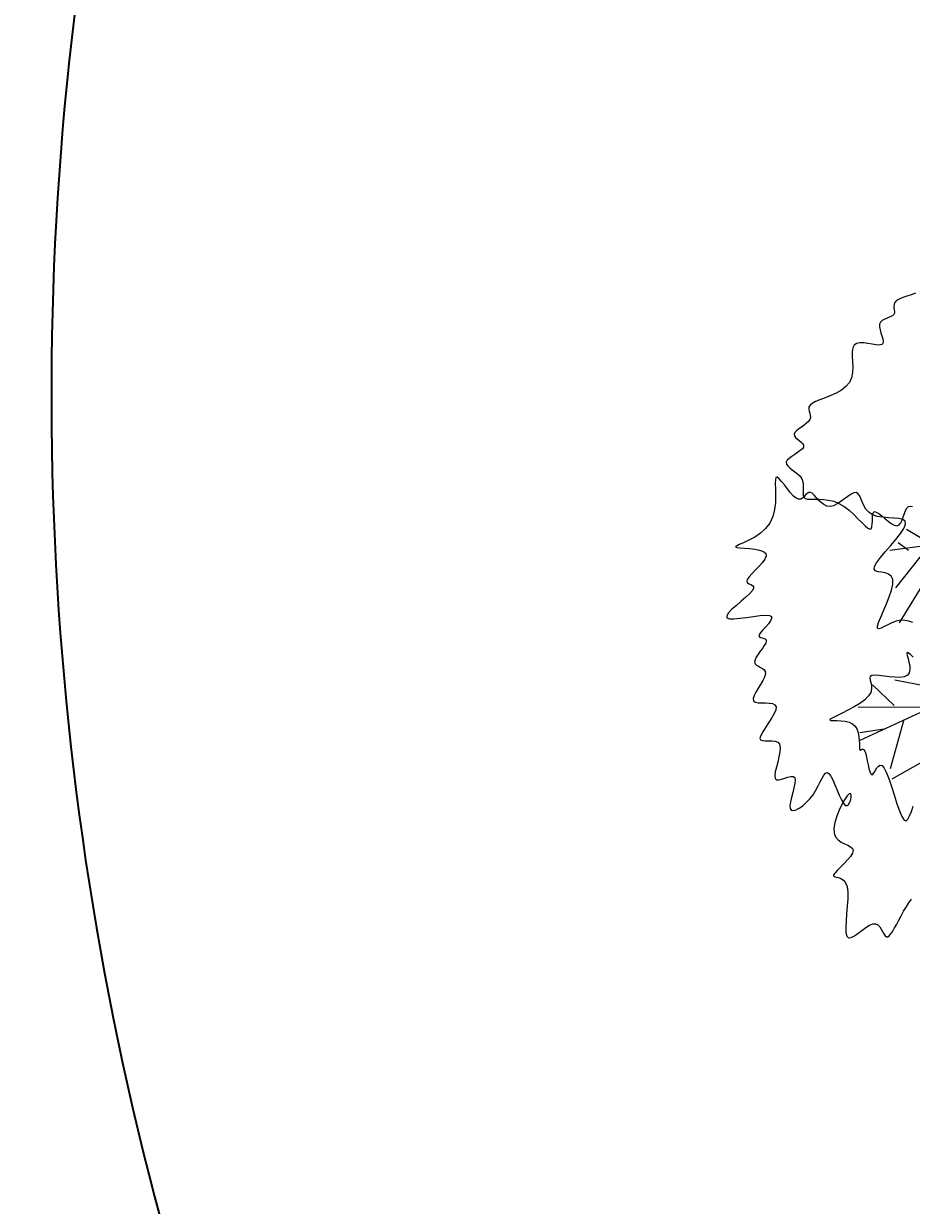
# Model space of a CAD drawing. Extents: x 2080 to 102399, y 2071 to 93424.
# Drawn here: x 81145.3 to 81298.7, y 78972 to 79176.2 of the extents above; entities that cross this region are included whole.
import ezdxf

# ---------------------------------------------------------------- set-up
doc = ezdxf.new("R2010")
doc.units = 0
doc.header["$LTSCALE"] = 20
doc.header["$MEASUREMENT"] = 0
doc.header["$PDMODE"] = 34
doc.header["$PDSIZE"] = 5
doc.layers.add('casuanut tree', color=100, linetype='Continuous', lineweight=5)
doc.layers.add('DIMLINE', color=254, linetype='Continuous')
doc.layers.add('road', color=2, linetype='Continuous')
doc.styles.add('STYLE1', font='romans.shx')
doc.dimstyles.get("Standard").update_dxf_attribs({"dimtxt": 24, "dimasz": 12, "dimexe": 0.18, "dimexo": 0.0625, "dimgap": 0, "dimtad": 1, "dimzin": 1, "dimdsep": 46, "dimlunit": 4, "dimtxsty": 'STYLE1', "dimblk": 'BLK', "dimcen": 0, "dimse1": 1, "dimse2": 1, "dimclrt": 3, "dimazin": 0, "dimtfac": 1, "dimtix": 1, "dimtmove": 2, "dimatfit": 3, "dimldrblk": 'BLK', "dimfxl": 1, "dimtolj": 1, "dimtzin": 0, "dimarcsym": 0})

# ---------------------------------------------------------------- blocks, each defined once
blk = doc.blocks.new('tr')
at = {"layer": 'casuanut tree'}
for p, q in [((-0.487, 0.2409), (-0.5413, 0.2922)), ((-0.5473, 0.2469), (-0.5654, 0.2681)), ((-0.4628, 0.2409), (-0.6017, 0.0989)), ((-0.5051, 0.2439), (-0.5926, 0.1744)), ((-0.1428, 0.2137), (-0.5866, 0.256)), ((-0.6532, -0.073), (-0.6884, -0.0189)), ((-0.5062, -0.0793), (-0.6394, -0.0202)), ((-0.4069, -0.0604), (-0.7425, -0.1308)), ((-0.5766, -0.0956), (-0.7299, -0.0592)), ((-0.6859, -0.1183), (-0.7387, -0.1145)), ((-0.6407, -0.1107), (-0.6922, -0.205)), ((-0.608, -0.2025), (-0.6935, -0.2276))]:
    blk.add_line(p, q, dxfattribs=at)
for points in [[(-0.4068, 0.7869), (-0.4165, 0.7861), (-0.4263, 0.7853), (-0.4355, 0.7843), (-0.4437, 0.7828), (-0.4502, 0.7806), (-0.4546, 0.7777), (-0.4573, 0.7742), (-0.4587, 0.7702), (-0.4593, 0.7661), (-0.4595, 0.7621), (-0.4598, 0.7583), (-0.4607, 0.755), (-0.4626, 0.7525), (-0.4658, 0.7508), (-0.4701, 0.7497), (-0.4751, 0.749), (-0.4804, 0.7482), (-0.4857, 0.7472), (-0.4906, 0.7455), (-0.4946, 0.7428), (-0.4975, 0.7389), (-0.4989, 0.7336), (-0.4991, 0.7272), (-0.4988, 0.7202), (-0.4982, 0.7132), (-0.4979, 0.7066), (-0.4983, 0.7011), (-0.4999, 0.697), (-0.5031, 0.695), (-0.5083, 0.6953), (-0.5151, 0.6974), (-0.523, 0.7006), (-0.5315, 0.7041), (-0.5402, 0.7073), (-0.5484, 0.7094), (-0.5557, 0.7097), (-0.5616, 0.7074), (-0.5659, 0.7021), (-0.5687, 0.6941), (-0.5709, 0.6843), (-0.5728, 0.6733), (-0.5751, 0.6617), (-0.5783, 0.6503), (-0.583, 0.6398), (-0.5898, 0.6308), (-0.599, 0.6238), (-0.6102, 0.6186), (-0.6226, 0.6149), (-0.6355, 0.6123), (-0.6483, 0.6104), (-0.6603, 0.6087), (-0.6706, 0.607), (-0.6787, 0.6048), (-0.6841, 0.6019), (-0.6872, 0.5983), (-0.6885, 0.5942), (-0.6887, 0.5898), (-0.6885, 0.5852), (-0.6884, 0.5806), (-0.6891, 0.5762), (-0.6911, 0.5722), (-0.695, 0.5686), (-0.7003, 0.5655), (-0.7065, 0.5626), (-0.7131, 0.5599), (-0.7194, 0.5573), (-0.725, 0.5546), (-0.7293, 0.5517), (-0.7317, 0.5485), (-0.7318, 0.5449), (-0.7302, 0.541), (-0.7274, 0.5369), (-0.7241, 0.5327), (-0.7208, 0.5285), (-0.7184, 0.5244), (-0.7173, 0.5205), (-0.7182, 0.5169), (-0.7215, 0.5138), (-0.7268, 0.5109), (-0.7333, 0.5082), (-0.7405, 0.5055), (-0.7477, 0.5028), (-0.7541, 0.5), (-0.7591, 0.4968), (-0.7621, 0.4933), (-0.7625, 0.4892), (-0.7607, 0.4847), (-0.7574, 0.4797), (-0.7531, 0.4744), (-0.7483, 0.4688), (-0.7437, 0.4629), (-0.7398, 0.4567), (-0.7373, 0.4505), (-0.7365, 0.4441), (-0.737, 0.4377), (-0.7384, 0.4316), (-0.7401, 0.4257), (-0.7416, 0.4202), (-0.7424, 0.4153), (-0.7419, 0.4111), (-0.7395, 0.4076), (-0.7351, 0.4051), (-0.7287, 0.4031), (-0.7207, 0.4013), (-0.7115, 0.3992), (-0.7016, 0.3965), (-0.6913, 0.3927), (-0.6809, 0.3876), (-0.6709, 0.3806), (-0.6615, 0.3716), (-0.6529, 0.3611), (-0.6451, 0.35), (-0.6381, 0.3389), (-0.6318, 0.3287), (-0.6264, 0.3201), (-0.6217, 0.3138), (-0.6179, 0.3107), (-0.615, 0.3113), (-0.6126, 0.3148), (-0.6107, 0.3203), (-0.6089, 0.3269), (-0.6072, 0.3337), (-0.6053, 0.3397), (-0.6029, 0.344), (-0.5999, 0.3457), (-0.5962, 0.344), (-0.5917, 0.3396), (-0.5867, 0.3334), (-0.5814, 0.3262), (-0.5758, 0.3189), (-0.5702, 0.3124), (-0.5646, 0.3075), (-0.5594, 0.3051), (-0.5545, 0.3058), (-0.55, 0.3091), (-0.5457, 0.3143), (-0.5417, 0.3205), (-0.5377, 0.3269), (-0.5337, 0.3328), (-0.5297, 0.3375), (-0.5256, 0.34), (-0.5213, 0.34), (-0.5168, 0.3378)], [(-0.5732, 0.0929), (-0.5807, 0.0974), (-0.5888, 0.1011), (-0.5977, 0.1034), (-0.6073, 0.1037), (-0.6172, 0.1024), (-0.6267, 0.1004), (-0.6354, 0.0982), (-0.6426, 0.0966), (-0.6477, 0.0963), (-0.6502, 0.0979), (-0.6495, 0.1023), (-0.6452, 0.1098), (-0.6382, 0.1199), (-0.6293, 0.1318), (-0.6198, 0.1449), (-0.6105, 0.1584), (-0.6024, 0.1715), (-0.5967, 0.1835), (-0.5943, 0.1935), (-0.5958, 0.2012), (-0.6005, 0.2068), (-0.6071, 0.2109), (-0.6144, 0.2141), (-0.6213, 0.217), (-0.6264, 0.2202), (-0.6287, 0.2242), (-0.627, 0.2296), (-0.6203, 0.2369), (-0.6098, 0.2457), (-0.5967, 0.2555), (-0.5823, 0.2659), (-0.5682, 0.2765), (-0.5555, 0.2866), (-0.5458, 0.296), (-0.5403, 0.304), (-0.5399, 0.3103), (-0.5441, 0.3153), (-0.5518, 0.3193), (-0.5619, 0.3228), (-0.5734, 0.3262), (-0.5852, 0.33), (-0.5963, 0.3344), (-0.6056, 0.34), (-0.6123, 0.3471), (-0.6167, 0.3552), (-0.6195, 0.3637), (-0.6212, 0.3723), (-0.6224, 0.3803), (-0.6238, 0.3871), (-0.6258, 0.3923), (-0.6292, 0.3952), (-0.6343, 0.3957), (-0.6409, 0.394), (-0.6487, 0.391), (-0.6572, 0.3872), (-0.6661, 0.3834), (-0.675, 0.3802), (-0.6834, 0.3783), (-0.6911, 0.3783), (-0.6978, 0.3808), (-0.7034, 0.3853), (-0.7082, 0.3911), (-0.7124, 0.3976), (-0.7161, 0.4042), (-0.7195, 0.4102), (-0.7227, 0.4149), (-0.726, 0.4178), (-0.7295, 0.4183), (-0.7332, 0.4171), (-0.7371, 0.4147), (-0.7411, 0.412), (-0.7453, 0.4097), (-0.7496, 0.4084), (-0.7541, 0.409), (-0.7587, 0.4121), (-0.7634, 0.4183), (-0.7681, 0.4266), (-0.7727, 0.4362), (-0.7771, 0.446), (-0.7813, 0.4549), (-0.7851, 0.4619), (-0.7885, 0.466), (-0.7913, 0.4662), (-0.7936, 0.4618), (-0.7957, 0.4534), (-0.7979, 0.4419), (-0.8008, 0.4283), (-0.8046, 0.4137), (-0.8099, 0.3989), (-0.8169, 0.3849), (-0.8262, 0.3727), (-0.838, 0.363), (-0.8513, 0.3557), (-0.8653, 0.3503), (-0.879, 0.3465), (-0.8914, 0.3439), (-0.9015, 0.342), (-0.9082, 0.3405), (-0.9107, 0.3389), (-0.9083, 0.337), (-0.9018, 0.3347), (-0.8926, 0.3319), (-0.882, 0.3286), (-0.8711, 0.3249), (-0.8613, 0.3207), (-0.8538, 0.316), (-0.8499, 0.3107), (-0.8505, 0.305), (-0.8548, 0.2989), (-0.8619, 0.2927), (-0.8707, 0.2864), (-0.8802, 0.2802), (-0.8892, 0.2744), (-0.8967, 0.2692), (-0.9017, 0.2645), (-0.9034, 0.2607), (-0.9025, 0.2575), (-0.9, 0.2547), (-0.8968, 0.252), (-0.8938, 0.2493), (-0.892, 0.2463), (-0.8925, 0.2428), (-0.8961, 0.2386), (-0.9034, 0.2335), (-0.9136, 0.2278), (-0.9253, 0.2216), (-0.9374, 0.2152), (-0.9486, 0.209), (-0.9575, 0.2031), (-0.9629, 0.1979), (-0.9636, 0.1935), (-0.9587, 0.1903), (-0.9492, 0.1879), (-0.9364, 0.1862), (-0.9218, 0.1848), (-0.9067, 0.1836), (-0.8925, 0.1821), (-0.8806, 0.1803), (-0.8724, 0.1778), (-0.8689, 0.1744), (-0.8694, 0.1702), (-0.873, 0.1656), (-0.8787, 0.1607), (-0.8856, 0.1558), (-0.8925, 0.151), (-0.8986, 0.1466), (-0.9028, 0.1428), (-0.9045, 0.1398), (-0.9039, 0.1375), (-0.9018, 0.1355), (-0.8989, 0.1338), (-0.8957, 0.1321), (-0.893, 0.1302), (-0.8914, 0.1278), (-0.8916, 0.1248), (-0.8939, 0.121), (-0.8981, 0.1166), (-0.9035, 0.1117), (-0.9094, 0.1065), (-0.9153, 0.1012), (-0.9205, 0.096), (-0.9244, 0.091), (-0.9265, 0.0865), (-0.9261, 0.0826), (-0.924, 0.079), (-0.9206, 0.0758), (-0.9167, 0.0725), (-0.913, 0.0692), (-0.9101, 0.0654), (-0.9088, 0.0611), (-0.9096, 0.0561), (-0.913, 0.0501), (-0.9184, 0.0436), (-0.925, 0.0366), (-0.9321, 0.0294), (-0.9387, 0.0225), (-0.9441, 0.016), (-0.9474, 0.0102), (-0.9478, 0.0054), (-0.9449, 0.0017), (-0.9392, -0.001), (-0.9318, -0.0032), (-0.9236, -0.0052), (-0.9157, -0.0073), (-0.9089, -0.01), (-0.9043, -0.0135), (-0.9028, -0.0183), (-0.9051, -0.0245), (-0.9106, -0.0319), (-0.9181, -0.04), (-0.9267, -0.0484), (-0.9355, -0.0568), (-0.9433, -0.0646), (-0.9493, -0.0714), (-0.9524, -0.0769), (-0.9518, -0.0807), (-0.9483, -0.0833), (-0.9426, -0.085), (-0.9357, -0.0865), (-0.9286, -0.0881), (-0.922, -0.0905), (-0.9168, -0.0941), (-0.9141, -0.0994), (-0.9143, -0.1068), (-0.917, -0.1157), (-0.9214, -0.1257), (-0.9266, -0.1361), (-0.9319, -0.1462), (-0.9364, -0.1555), (-0.9394, -0.1634), (-0.94, -0.1693), (-0.9377, -0.1727), (-0.933, -0.1742), (-0.9267, -0.1743), (-0.9196, -0.1737), (-0.9124, -0.173), (-0.9059, -0.1729), (-0.901, -0.1741), (-0.8983, -0.1772), (-0.8984, -0.1826), (-0.9009, -0.1899), (-0.905, -0.1985), (-0.9098, -0.2079), (-0.9148, -0.2174), (-0.9192, -0.2263), (-0.9222, -0.2342), (-0.9231, -0.2403), (-0.9213, -0.2442), (-0.9171, -0.246), (-0.9111, -0.2459), (-0.9035, -0.244), (-0.895, -0.2404), (-0.8859, -0.2355), (-0.8767, -0.2294), (-0.8679, -0.2223), (-0.8599, -0.2143), (-0.8527, -0.2061), (-0.8462, -0.1983), (-0.8405, -0.1914), (-0.8354, -0.186), (-0.831, -0.1828), (-0.8272, -0.1823), (-0.824, -0.1851), (-0.8213, -0.1915), (-0.8189, -0.2008), (-0.8168, -0.212), (-0.8148, -0.2241), (-0.8128, -0.236), (-0.8105, -0.2467), (-0.8079, -0.2552), (-0.8049, -0.2606), (-0.8012, -0.262), (-0.7974, -0.2602), (-0.7937, -0.2562), (-0.7905, -0.251), (-0.7883, -0.2456), (-0.7874, -0.2409), (-0.7883, -0.2381), (-0.7913, -0.238), (-0.7967, -0.2415), (-0.8039, -0.2481), (-0.812, -0.2571), (-0.8205, -0.2678), (-0.8285, -0.2794), (-0.8352, -0.2914), (-0.84, -0.303), (-0.842, -0.3135), (-0.8408, -0.3224), (-0.8371, -0.3298), (-0.8316, -0.336), (-0.8254, -0.3413), (-0.8193, -0.346), (-0.8141, -0.3505), (-0.8109, -0.3549), (-0.8105, -0.3597), (-0.8134, -0.3651), (-0.8192, -0.3708), (-0.8269, -0.3768), (-0.8357, -0.3827), (-0.8446, -0.3883), (-0.8528, -0.3935), (-0.8593, -0.3979), (-0.8634, -0.4014), (-0.8644, -0.4039), (-0.8627, -0.4057), (-0.8592, -0.4074), (-0.8547, -0.4096), (-0.8498, -0.4127), (-0.8454, -0.4173), (-0.8421, -0.4239), (-0.8409, -0.433), (-0.8421, -0.4449), (-0.8454, -0.459), (-0.8499, -0.4744), (-0.855, -0.49), (-0.8598, -0.5051), (-0.8637, -0.5187), (-0.8659, -0.5299), (-0.8657, -0.5378), (-0.8625, -0.5417), (-0.8568, -0.5423), (-0.8492, -0.5404), (-0.8403, -0.5369), (-0.8308, -0.5327), (-0.8213, -0.5286), (-0.8125, -0.5255), (-0.8049, -0.5243), (-0.799, -0.5255), (-0.7947, -0.5289), (-0.7916, -0.5338), (-0.7894, -0.5395), (-0.7877, -0.5454), (-0.7862, -0.5509), (-0.7845, -0.5553), (-0.7823, -0.5581), (-0.7794, -0.5586), (-0.7757, -0.5572), (-0.7712, -0.5539), (-0.7661, -0.5492), (-0.7605, -0.5432), (-0.7543, -0.5363), (-0.7477, -0.5288), (-0.7407, -0.5209), (-0.7334, -0.5128), (-0.7259, -0.505), (-0.7184, -0.4977), (-0.711, -0.4911)], [(-0.5889, 0.0195), (-0.5938, 0.0261), (-0.5975, 0.0307), (-0.5999, 0.0324), (-0.601, 0.0306), (-0.601, 0.0259), (-0.6007, 0.0192), (-0.6004, 0.0111), (-0.6006, 0.0027), (-0.602, -0.0051), (-0.605, -0.0117), (-0.6101, -0.016), (-0.6176, -0.0176), (-0.6271, -0.0167), (-0.6378, -0.0142), (-0.649, -0.0106), (-0.6601, -0.0066), (-0.6704, -0.0029), (-0.6791, -0.0002), (-0.6855, 0.0009), (-0.6892, -0.0002), (-0.6908, -0.0033), (-0.6911, -0.0079), (-0.691, -0.0137), (-0.6912, -0.0202), (-0.6926, -0.0272), (-0.6961, -0.0342), (-0.7024, -0.0408), (-0.7121, -0.0468), (-0.7244, -0.0521), (-0.7383, -0.0567), (-0.7528, -0.0607), (-0.7667, -0.0641), (-0.779, -0.067), (-0.7887, -0.0694), (-0.7947, -0.0713), (-0.7963, -0.0728), (-0.794, -0.0741), (-0.7888, -0.0755), (-0.7815, -0.0772), (-0.773, -0.0794), (-0.7643, -0.0824), (-0.7562, -0.0863), (-0.7497, -0.0915), (-0.7453, -0.0981), (-0.743, -0.1057), (-0.7422, -0.1139), (-0.7426, -0.1223), (-0.7438, -0.1303), (-0.7452, -0.1375), (-0.7466, -0.1435), (-0.7474, -0.1479), (-0.7474, -0.1503), (-0.7466, -0.1512), (-0.7453, -0.1511), (-0.7436, -0.1506), (-0.7418, -0.1502), (-0.74, -0.1506), (-0.7384, -0.1522), (-0.7373, -0.1558), (-0.7367, -0.1615), (-0.7366, -0.169), (-0.7367, -0.1774), (-0.7369, -0.1861), (-0.7369, -0.1943), (-0.7365, -0.2013), (-0.7356, -0.2063), (-0.7339, -0.2087), (-0.7314, -0.2081), (-0.7281, -0.2051), (-0.7243, -0.201), (-0.7201, -0.1968), (-0.7159, -0.1935), (-0.7118, -0.1924), (-0.7079, -0.1945), (-0.7046, -0.2008), (-0.702, -0.2122), (-0.6999, -0.2274), (-0.6982, -0.2452), (-0.6966, -0.264), (-0.695, -0.2823), (-0.6931, -0.2988), (-0.6907, -0.3119), (-0.6878, -0.3203), (-0.684, -0.3229), (-0.6794, -0.3205), (-0.6742, -0.3143), (-0.6683, -0.3055), (-0.662, -0.2954)]]:
    blk.add_lwpolyline(points, dxfattribs=at)
blk = doc.blocks.new('BLK')
for q in [(0, 2), (-2, 0), (0, -2), (2, 0)]:
    blk.add_line((0, 0), q)
blk.add_circle((0, 0), 1)
blk = doc.blocks.new('*D193')
at = {"layer": 'Defpoints', "color": 0, "ltscale": 0.5, "transparency": 16777216}
for p in [(80252.36, 79230.06), (81267.46, 78880.83), (81267.46, 78880.83)]:
    blk.add_point(p, dxfattribs=at)
at = {"layer": 'DIMLINE', "color": 0, "lineweight": -2, "ltscale": 0.5, "transparency": 16777216}
blk.add_line((80263.7, 79226.16), (81256.11, 78884.74), dxfattribs=at)
at = {"layer": 'DIMLINE', "color": 0, "lineweight": -2, "ltscale": 0.5, "transparency": 16777216, "xscale": 12, "yscale": 12, "zscale": 12}
for p, rotation in [((80252.36, 79230.06), 161.0152250774743), ((81267.46, 78880.83), 341.0152250774743)]:
    blk.add_blockref('BLK', p, dxfattribs=dict(at, rotation=rotation))
at = {"layer": 'DIMLINE', "color": 3, "ltscale": 0.5, "transparency": 16777216, "insert": (80769.01, 79081.92), "char_height": 24, "attachment_point": 5, "rotation": 341.0152, "style": 'STYLE1'}
blk.add_mtext('\\A1;89\'-5{\\H1.000000x;\\S1/2;}"', dxfattribs=at)

msp = doc.modelspace()

# ---------------------------------------------------------------- linework, layer by layer
at = {"layer": 'road', "linetype": 'Continuous', "ltscale": 0.5}
msp.add_lwpolyline([(81755.494, 79793.66, 0.2451661), (81182.96, 79298.595, 0.2380482), (81241.165, 78809.853)], format="xyb", dxfattribs=at)
msp.add_arc((81656.757, 78972.373), 670.505, 115.744108, 202.272996, dxfattribs=at)

# ---------------------------------------------------------------- block references
at = {"layer": 'casuanut tree', "linetype": 'Continuous', "xscale": 79.72900979429163, "yscale": 79.72900979429163, "zscale": 79.72900979429163, "rotation": 13.01607038380211}
msp.add_blockref('tr', (81345.153, 79075.786), dxfattribs=at)

# ---------------------------------------------------------------- dimensions: what is measured, and where the dimension line sits
at = {"layer": 'DIMLINE', "ltscale": 0.5}
dim = msp.add_aligned_dim(p1=(80252.355, 79230.059), p2=(81267.456, 78880.834), distance=0, dimstyle='Standard', override={"dimfxl": 0.25, "dimarcsym": 1}, dxfattribs=at)
dim.commit()
dim.dimension.update_dxf_attribs({"geometry": '*D193', "text_midpoint": (80769.014, 79081.924)})

doc.saveas('drawing.dxf')
